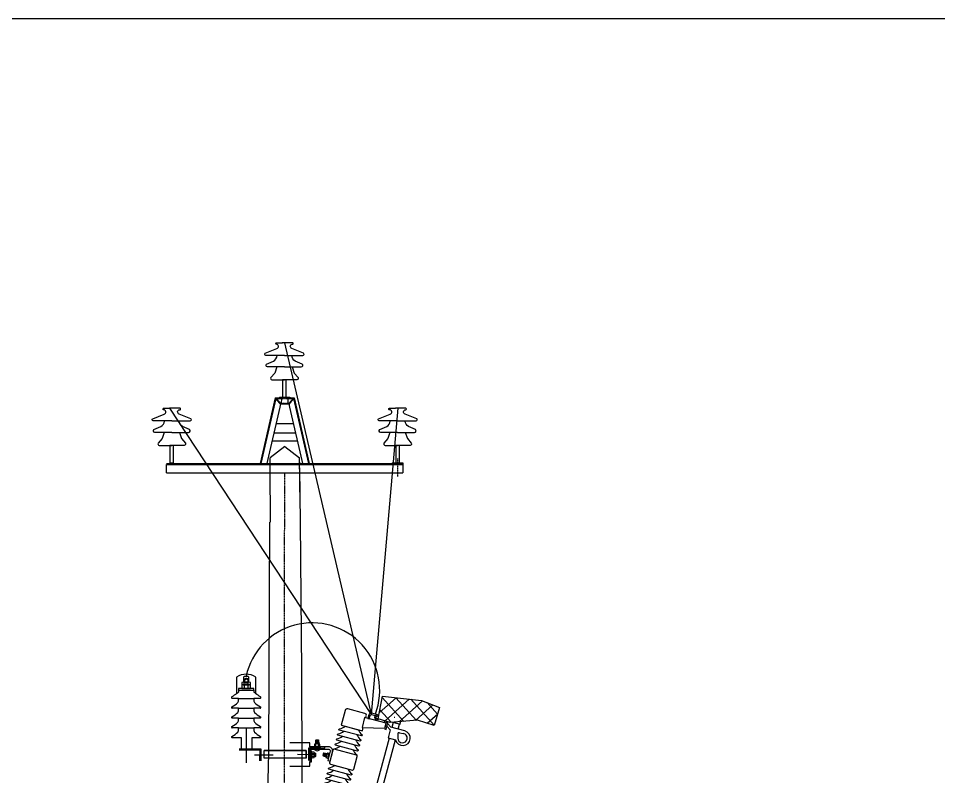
# Model space of a CAD drawing. Header units: inches. Extents: x -246336 to 136055, y -106871 to 69513.
# Drawn here: x -200306 to -195735, y -12820 to -9053 of the extents above; entities that cross this region are included whole.
import ezdxf

# ---------------------------------------------------------------- set-up
doc = ezdxf.new("R2010")
doc.units = ezdxf.units.IN
doc.header["$MEASUREMENT"] = 0
for name, pattern in [('ACAD_ISO10W100', [18.5, 12, -3, 0.5, -3]), ('CENTER', [2, 1.25, -0.25, 0.25, -0.25]), ('DASHDOT', [25.4, 12.7, -6.35, 0, -6.35]), ('DASHDOTX2', [2, 1, -0.5, 0, -0.5]), ('DASHED2', [0.375, 0.25, -0.125])]:
    doc.linetypes.add(name, pattern=pattern)
doc.layers.add('XA-TT1', color=7, linetype='Continuous')
doc.layers.add('XA-TT2', color=7, linetype='Continuous')

# ---------------------------------------------------------------- blocks, each defined once
blk = doc.blocks.new('FCOB')
at = {"layer": 'XA-TT2', "linetype": 'DASHDOTX2', "ltscale": 3}
h = blk.add_hatch(dxfattribs=at)
h.set_pattern_fill('ANSI37', color=4, scale=33, angle=-3.0447, style=0)
h.set_pattern_definition([(41.95532, (9215.2557, -978.9582), (-2.7577723, 3.067624), []), (131.95532, (9215.2557, -978.9582), (-3.067624, -2.7577723), [])])
h.paths.add_polyline_path([(13972.73, 1673.2), (13970.84, 1663.84), (13975.86, 1662.37), (13987.14, 1663.23), (13994.07, 1661.1), (13996.32, 1668.55), (13988.86, 1671.41)])
for p, q in [((13971.04, 1664.86), (13969.79, 1665.19)), ((13970.04, 1665), (13969.86, 1664.3)), ((13970.73, 1663.64), (13969.79, 1663.89)), ((13970.77, 1663.8), (13969.83, 1664.05)), ((13973.8, 1662.1), (13973.54, 1663.05)), ((13974.74, 1662.24), (13974.6, 1662.74)), ((13957.23, 1660.83), (13962.64, 1659.38)), ((13978.96, 1657.57), (13978.94, 1655.89)), ((13979.63, 1658.11), (13981.27, 1657.8)), ((13945.07, 1652.52), (13945.07, 1653.46)), ((13945.11, 1655.14), (13946.08, 1655.14)), ((13945.11, 1654.98), (13946.08, 1654.98)), ((13945.11, 1654.82), (13946.08, 1654.82)), ((13945.11, 1654.67), (13946.08, 1654.67)), ((13945.11, 1654.51), (13946.08, 1654.51)), ((13945.11, 1654.35), (13946.08, 1654.35)), ((13945.11, 1654.19), (13946.08, 1654.19)), ((13945.11, 1654.03), (13946.08, 1654.03)), ((13945.11, 1653.87), (13946.08, 1653.87)), ((13945.11, 1653.71), (13946.08, 1653.71)), ((13946.12, 1652.52), (13946.12, 1653.46)), ((13944.77, 1652.4), (13946.42, 1652.4)), ((13948.75, 1652.36), (13945.74, 1652.36)), ((13948.47, 1649.62), (13948.22, 1648.69)), ((13948.62, 1649.58), (13948.37, 1648.65)), ((13948.77, 1649.54), (13948.52, 1648.6)), ((13948.93, 1649.5), (13948.68, 1648.56)), ((13949.08, 1649.45), (13948.83, 1648.52)), ((13949.24, 1649.41), (13948.99, 1648.48)), ((13949.39, 1649.37), (13949.14, 1648.44)), ((13950.19, 1648.11), (13949.49, 1648.3)), ((13950.47, 1649.13), (13949.77, 1649.32)), ((13950.66, 1649.38), (13950.23, 1647.79)), ((13952.89, 1644.66), (13958.3, 1643.21)), ((13963.04, 1629.83), (13962.18, 1630.69)), ((13964.15, 1630.85), (13962.78, 1631.53)), ((13968.29, 1630.65), (13964.39, 1627.44)), ((13950.64, 1625.9), (13950.83, 1626.6)), ((13950.94, 1626.83), (13951.87, 1626.58)), ((13950.98, 1626.98), (13951.91, 1626.73)), ((13957.54, 1629.26), (13957.12, 1627.67)), ((13957.31, 1627.92), (13958.16, 1627.69)), ((13957.58, 1628.94), (13958.43, 1628.71)), ((13958.66, 1628.6), (13958.41, 1627.67)), ((13958.81, 1628.56), (13958.56, 1627.63)), ((13962.86, 1629.12), (13965.85, 1625.83)), ((13945.96, 1622.57), (13946.3, 1623.16)), ((13946.06, 1622.51), (13946.39, 1623.1)), ((13946.16, 1622.46), (13946.49, 1623.05)), ((13946.26, 1622.4), (13946.59, 1622.99)), ((13946.35, 1622.35), (13946.69, 1622.94)), ((13946.45, 1622.29), (13946.78, 1622.88)), ((13946.55, 1622.24), (13946.88, 1622.83)), ((13946.64, 1622.18), (13946.98, 1622.77)), ((13948.36, 1622.88), (13947.24, 1620.95)), ((13949.3, 1622.62), (13948.36, 1622.88)), ((13950.33, 1625.86), (13951.92, 1625.43)), ((13951.66, 1625.63), (13951.85, 1626.32)), ((13962.73, 1625.32), (13961.49, 1624.24)), ((13946.74, 1622.13), (13947.07, 1622.72)), ((13946.84, 1622.07), (13947.17, 1622.66)), ((13947.54, 1621.64), (13946.97, 1621.96)), ((13947.24, 1620.95), (13950.34, 1618.45)), ((13947.91, 1622.28), (13947.34, 1622.6)), ((13947.52, 1621.41), (13948.08, 1622.42)), ((13950.95, 1619.15), (13949.52, 1620.42)), ((13950.34, 1618.45), (13950.95, 1619.15))]:
    blk.add_line(p, q)
at = {"linetype": 'DASHDOT'}
for p, q in [((13942.53, 1653.98), (13934.23, 1653.98)), ((13942.53, 1652.36), (13942.53, 1653.98)), ((13942.53, 1644.39), (13942.53, 1646.14)), ((13934.23, 1644.39), (13942.53, 1644.39))]:
    blk.add_line(p, q, dxfattribs=at)
at = {"linetype": 'Continuous', "lineweight": 5}
for p, q in [((13943.33, 1650.29), (13944.2, 1650.29)), ((13943.42, 1649.66), (13944.2, 1649.66)), ((13944.91, 1649.73), (13945.05, 1649.59)), ((13945.05, 1649.59), (13945.05, 1649.01)), ((13943.33, 1647.74), (13944.2, 1647.74)), ((13943.42, 1648.37), (13944.2, 1648.37)), ((13944.91, 1648.3), (13945.05, 1648.44)), ((13945.05, 1648.44), (13945.05, 1649.01))]:
    blk.add_line(p, q, dxfattribs=at)
at = {"linetype": 'Continuous'}
for p, q in [((13944.3, 1649.97), (13944.3, 1649.01)), ((13944.3, 1649.73), (13944.91, 1649.73)), ((13944.3, 1648.06), (13944.3, 1649.01)), ((13944.3, 1648.3), (13944.91, 1648.3))]:
    blk.add_line(p, q, dxfattribs=at)
at = {"linetype": 'CENTER', "ltscale": 0.05}
for p, q in [((13944.3, 1649.59), (13945.05, 1649.59)), ((13944.91, 1648.3), (13944.91, 1649.73)), ((13944.3, 1648.44), (13945.05, 1648.44))]:
    blk.add_line(p, q, dxfattribs=at)
for points in [[(13972.73, 1673.2), (13988.86, 1671.41), (13996.32, 1668.55), (13994.07, 1661.1), (13987.14, 1663.23), (13975.86, 1662.37), (13970.84, 1663.84), (13972.73, 1673.2)], [(13969.47, 1665.15), (13969.29, 1664.45)], [(13971.04, 1664.86), (13969.79, 1665.19)], [(13955.56, 1661.28), (13964.31, 1658.93), (13964.69, 1660.34)], [(13969.54, 1664.26), (13970.85, 1663.91)], [(13970.91, 1663.81), (13970.83, 1663.53), (13970.67, 1663.44), (13969.74, 1663.69), (13969.64, 1663.85), (13969.74, 1664.2), (13970.85, 1663.91)], [(13976.14, 1660.36), (13974.83, 1661.83)], [(13979.15, 1659.55), (13979.72, 1661.69), (13977.11, 1662.39), (13976.54, 1660.25)], [(13976.92, 1662.45), (13976.92, 1662.44), (13979.91, 1661.64), (13980.24, 1662.87)], [(13977.71, 1664.37), (13977.46, 1664.44)], [(13974.54, 1660.74), (13975.87, 1659.24)], [(13975.86, 1659.24), (13974.98, 1655.96), (13978.05, 1655.14)], [(13981.85, 1658.82), (13976.14, 1660.36)], [(13944.48, 1653.46), (13944.48, 1652.52)], [(13946.42, 1653.58), (13944.77, 1653.58)], [(13946.71, 1652.52), (13946.71, 1653.46)], [(13975.36, 1655.86), (13968.35, 1629.77), (13970.96, 1629.06), (13977.97, 1655.16)], [(13944.77, 1652.4), (13946.42, 1652.4)], [(13949.3, 1648.04), (13949.73, 1649.63)], [(13949.92, 1649.89), (13950.62, 1649.7)], [(13950.04, 1647.54), (13949.34, 1647.73)], [(13950.66, 1649.38), (13950.23, 1647.79)], [(13956.45, 1629.65), (13957.17, 1632.36), (13948.43, 1634.71), (13947.7, 1632)], [(13950.26, 1626.75), (13950.07, 1626.05)], [(13952.17, 1626.37), (13950.58, 1626.79)], [(13957.54, 1629.26), (13957.12, 1627.67)], [(13957.16, 1627.35), (13958, 1627.12)], [(13958.58, 1629.28), (13957.74, 1629.51)], [(13958.2, 1627.38), (13958.63, 1628.96)], [(13968.84, 1625.1), (13967.66, 1625.42), (13966.09, 1626.54), (13965.87, 1628.65), (13966.7, 1629.34), (13967.85, 1629.2), (13968.35, 1629.77)], [(13947.37, 1622.82), (13946.8, 1621.82)], [(13948.11, 1622.64), (13947.54, 1622.96)], [(13948.78, 1622.76), (13948.82, 1623.67), (13949.21, 1624.42), (13949.52, 1624.64), (13949.62, 1624.73)], [(13950.33, 1625.86), (13951.92, 1625.43)], [(13952.56, 1624.65), (13951.41, 1623.01), (13952.57, 1621.89), (13951.56, 1620.76), (13950.56, 1621.65)], [(13952.23, 1625.47), (13952.42, 1626.17)], [(13946.77, 1621.6), (13947.34, 1621.28)], [(13947.52, 1621.41), (13948.08, 1622.42)]]:
    blk.add_lwpolyline(points)
for points in [[(13965.74, 1664.26), (13965.96, 1665.08, 0.414214), (13965.33, 1666.16), (13958.3, 1668.05, 0.414214), (13957.21, 1667.43), (13955.57, 1661.33)], [(13971.22, 1665.42), (13968.28, 1666.21, 0.414214), (13967.01, 1665.48), (13966.62, 1664.03), (13967.19, 1663.88), (13967.58, 1665.32, -0.414214), (13968.12, 1665.64), (13971.04, 1664.86)], [(13962.08, 1657.3, 0.125293), (13963.65, 1655.2, -0.748668), (13963.41, 1654.71), (13963.41, 1654.71), (13954.22, 1657.18, -0.748668), (13954.27, 1657.72, 0.125293), (13956.67, 1658.75)], [(13962.64, 1659.38, 0.125293), (13964.21, 1657.28, -0.748668), (13963.97, 1656.79), (13963.97, 1656.79), (13954.78, 1659.26, -0.748668), (13954.83, 1659.8, 0.125293), (13957.23, 1660.83)], [(13960.97, 1653.14, 0.125293), (13962.53, 1651.05, -0.748668), (13962.3, 1650.56), (13962.3, 1650.56), (13953.11, 1653.02, -0.748668), (13953.15, 1653.56, 0.125293), (13955.56, 1654.6)], [(13961.52, 1655.22, 0.125293), (13963.09, 1653.12, -0.748668), (13962.86, 1652.64), (13962.86, 1652.64), (13953.67, 1655.1, -0.748668), (13953.71, 1655.64, 0.125293), (13956.11, 1656.68)], [(13952.43, 1651.38, -0.177277), (13952.59, 1651.49, 0.125293), (13955, 1652.52)], [(13960.41, 1651.06, 0.125293), (13961.97, 1648.97, -0.177277), (13962.06, 1648.79, -0.177277)], [(13957.74, 1641.13, 0.125293), (13959.3, 1639.03, -0.748668), (13959.07, 1638.54), (13959.07, 1638.54), (13949.88, 1641.01, -0.748668), (13949.92, 1641.55, 0.125293), (13952.33, 1642.58)], [(13958.3, 1643.21, 0.125293), (13959.86, 1641.11, -0.748668), (13959.63, 1640.62), (13959.63, 1640.62), (13950.44, 1643.09, -0.748668), (13950.48, 1643.63, 0.125293), (13952.89, 1644.66)], [(13956.62, 1636.97, 0.125293), (13958.19, 1634.87, -0.748668), (13957.95, 1634.38), (13957.95, 1634.38), (13948.76, 1636.85, -0.748668), (13948.81, 1637.39, 0.125293), (13951.21, 1638.42)], [(13957.18, 1639.05, 0.125293), (13958.75, 1636.95, -0.748668), (13958.51, 1636.46), (13958.51, 1636.46), (13949.32, 1638.93, -0.748668), (13949.36, 1639.47, 0.125293), (13951.77, 1640.5)], [(13956.06, 1634.89, 0.125293), (13957.63, 1632.79, -0.748668), (13957.39, 1632.3), (13957.39, 1632.3), (13948.21, 1634.77, -0.748668), (13948.25, 1635.31, 0.125293), (13950.65, 1636.34)], [(13947.22, 1630.22), (13947.17, 1630.05, 0.414214), (13947.8, 1628.96), (13954.83, 1627.07, 0.414214), (13955.92, 1627.7), (13955.97, 1627.87)], [(13955.22, 1624.6, -0.121046), (13955.01, 1624.6), (13949.24, 1626.15), (13949.09, 1625.58), (13954.85, 1624.03, 0.069485), (13955.14, 1624, 0.069485)], [(13949.54, 1625.46), (13949.4, 1624.96), (13950.22, 1623.76, -0.551716), (13949.3, 1622.62)]]:
    blk.add_lwpolyline(points, format="xyb")
for points in [[(13965.26, 1664.39), (13964.18, 1660.36), (13973.59, 1659.99), (13974.14, 1662.01), (13965.26, 1664.39)], [(13970.93, 1663.88), (13970.93, 1663.88)], [(13973.51, 1659.69), (13974.2, 1659.5), (13974.93, 1662.19), (13974.24, 1662.38)], [(13945.11, 1655.3), (13946.08, 1655.3), (13946.21, 1655.17), (13946.21, 1653.58), (13944.98, 1653.58), (13944.98, 1655.17)], [(13948.22, 1649.69), (13947.97, 1648.75), (13948.07, 1648.59), (13949.35, 1648.24), (13949.67, 1649.43), (13948.39, 1649.78)], [(13946.9, 1630.31), (13956.27, 1627.79), (13956.75, 1629.57), (13947.38, 1632.09)], [(13956.75, 1630.76), (13962.86, 1629.12), (13963.04, 1629.83), (13956.93, 1631.47)], [(13951.04, 1627.19), (13951.97, 1626.94), (13952.06, 1626.77), (13951.97, 1626.42), (13950.78, 1626.74), (13950.87, 1627.09)], [(13956.35, 1628.09), (13957.17, 1627.87), (13957.49, 1629.06), (13956.67, 1629.28)], [(13959.02, 1628.51), (13958.77, 1627.57), (13958.6, 1627.48), (13958.25, 1627.58), (13958.57, 1628.77), (13958.92, 1628.67)], [(13945.87, 1622.62), (13946.2, 1623.21), (13946.33, 1623.25), (13947.3, 1622.7), (13946.87, 1621.95), (13945.9, 1622.5)]]:
    blk.add_lwpolyline(points, close=True)
at = {"flags": 128}
for points in [[(13948.75, 1651.74), (13948.75, 1652.36), (13942.53, 1652.36), (13942.53, 1646.14), (13943.16, 1646.14)], [(13943.16, 1646.14), (13943.16, 1651.74), (13948.75, 1651.74)]]:
    blk.add_lwpolyline(points, dxfattribs=at)
for points in [[(13942.85, 1651.4), (13950.43, 1651.4, -0.414214), (13950.96, 1650.49), (13949.94, 1646.69), (13950.9, 1646.43), (13951.92, 1650.23, 0.414214), (13950.69, 1652.36), (13942.85, 1652.36)], [(13951.02, 1645.16), (13960.17, 1642.7, 0.414214), (13960.71, 1643.02), (13962.14, 1648.31, 0.414214), (13961.82, 1648.86), (13952.67, 1651.32, 0.414214), (13952.12, 1651), (13950.7, 1645.71, 0.414214)]]:
    blk.add_lwpolyline(points, format="xyb", close=True)
at = {"linetype": 'Continuous', "lineweight": 5}
for points in [[(13943.16, 1649.01), (13943.16, 1650.45), (13943.33, 1650.45), (13943.33, 1649.01)], [(13943.16, 1649.01), (13943.16, 1647.58), (13943.33, 1647.58), (13943.33, 1649.01)]]:
    blk.add_lwpolyline(points, dxfattribs=at)
blk.add_circle((13962.55, 1631.06), 0.524)
for centre, radius, start, end in [((13969.68, 1664.79), 0.419, 30.1585, 119.7747), ((13970.27, 1663.81), 1.21, 51.507, 100.9131), ((13969.65, 1664.66), 0.419, 210.1585, 299.7747), ((13970.65, 1665.21), 1.21, 229.02, 280.9131), ((13981.05, 1655.84), 3.09, 193.1904, 74.9666), ((13980.9, 1655.86), 1.97, 179.1621, 79.1833), ((13979.52, 1657.56), 0.56, 79.1833, 179.1621), ((13944.77, 1653.16), 0.419, 45.1919, 134.8081), ((13945.59, 1652.37), 1.21, 64.0535, 115.9465), ((13946.42, 1653.16), 0.419, 45.1919, 134.8081), ((13945.58, 1652.13), 1.38, 211.8924, 328.1076), ((13944.77, 1652.82), 0.419, 225.1919, 314.8081), ((13945.59, 1653.61), 1.21, 244.0535, 295.9465), ((13946.42, 1652.82), 0.419, 225.1919, 314.8081), ((13950.13, 1649.52), 0.419, 120.1585, 209.7747), ((13950.25, 1649.49), 0.419, 300.1585, 29.7747), ((13949.7, 1647.94), 0.419, 120.1585, 209.7747), ((13950.68, 1648.53), 1.21, 139.02, 190.9131), ((13949.83, 1647.9), 0.419, 300.1585, 29.7747), ((13949.28, 1648.9), 1.21, 319.02, 10.9131), ((13950.47, 1626.39), 0.419, 30.1585, 119.7747), ((13951.06, 1625.41), 1.21, 49.02, 100.9131), ((13957.52, 1627.56), 0.419, 120.1585, 209.7747), ((13958.49, 1628.15), 1.21, 139.02, 190.9131), ((13957.95, 1629.15), 0.419, 120.1585, 209.7747), ((13957.79, 1627.48), 0.419, 300.1585, 29.7747), ((13957.25, 1628.48), 1.21, 319.02, 10.9131), ((13958.22, 1629.07), 0.419, 300.1585, 29.7747), ((13947.62, 1622.68), 0.293, 105.5953, 195.2115), ((13950.44, 1626.26), 0.419, 210.1585, 299.7747), ((13951.44, 1626.81), 1.21, 229.02, 280.9131), ((13952.03, 1625.84), 0.419, 210.1585, 299.7747), ((13952.06, 1625.96), 0.419, 30.1585, 119.7747), ((13947.05, 1621.68), 0.293, 105.5953, 195.2115), ((13947.82, 1621.91), 0.844, 124.4568, 176.3499), ((13947.26, 1621.56), 0.293, 285.5953, 15.2115), ((13947.07, 1622.33), 0.844, 304.4568, 356.3499), ((13947.83, 1622.56), 0.293, 285.5953, 15.2115), ((13950.58, 1620.58), 1.07, 90.9615, 188.3469), ((13950.04, 1620.93), 0.895, 263.8968, 39.5625), ((13950.07, 1620.92), 1.15, 278.2552, 8.0031)]:
    blk.add_arc(centre, radius, start, end)
at = {"linetype": 'Continuous'}
for centre, radius, start, end in [((13943.88, 1649.97), 0.55, 145.463, 214.537), ((13945.53, 1649.01), 2.2, 162.9251, 180), ((13943.75, 1649.97), 0.55, 325.463, 34.537), ((13942.1, 1649.01), 2.2, 0, 17.0749), ((13945.53, 1649.01), 2.2, 180, 197.0749), ((13943.88, 1648.06), 0.55, 145.463, 214.537), ((13942.1, 1649.01), 2.2, 342.9251, 0), ((13943.75, 1648.06), 0.55, 325.463, 34.537)]:
    blk.add_arc(centre, radius, start, end, dxfattribs=at)
for points, knots in [([(13962.86, 1629.12), (13963.08, 1629.35), (13963.49, 1629.77), (13964.49, 1630.08), (13964.24, 1630.57), (13964.07, 1631.08), (13964.09, 1631.84), (13964.35, 1632.73), (13964.97, 1633.44), (13965.95, 1633.6), (13966.92, 1633.23), (13967.16, 1632.47), (13967.2, 1631.91), (13967.62, 1631.46), (13968.02, 1630.94), (13968.38, 1630.54), (13968.52, 1630.39)], [0, 0, 0, 0, 11.648206, 21.188614, 24.738093, 28.023008, 39.729704, 49.408854, 59.154896, 69.610391, 81.147608, 90.62568, 94.86376, 99.343388, 110.687596, 117.504633, 117.504633, 117.504633, 117.504633]), ([(13955.92, 1627.7), (13955.7, 1626.81), (13955.35, 1625.38), (13954.99, 1623.38), (13955.78, 1621.55), (13957.16, 1620.05), (13959.38, 1619.53), (13961.4, 1619.64), (13962.31, 1621.09), (13962.46, 1622.15), (13962.3, 1623.24), (13961.76, 1624.25), (13960.55, 1624.58), (13959.63, 1623.65), (13960.23, 1622.78), (13959.62, 1621.85), (13958.13, 1622.35), (13958.56, 1623.83), (13958.82, 1624.97), (13959.46, 1625.89), (13960.66, 1625.98), (13961.87, 1625.53), (13963.37, 1625.18), (13965.13, 1624.49), (13965.67, 1625.81), (13966.22, 1626.1), (13966.5, 1626.24)], [0, 0, 0, 0, 31.37349, 50.085658, 66.392, 96.969182, 114.039982, 143.723316, 155.709296, 168.6155, 179.441942, 192.628368, 204.862725, 216.161245, 226.453738, 234.507867, 247.026113, 264.016888, 276.042912, 289.42527, 296.90151, 315.071833, 331.699605, 352.905334, 363.111394, 373.554324, 373.554324, 373.554324, 373.554324]), ([(13970.96, 1629.06), (13970.88, 1628.75), (13970.71, 1628.14), (13971.3, 1627.34), (13971.16, 1626.4), (13970.76, 1625.55), (13969.91, 1624.83), (13969.19, 1625.01), (13968.84, 1625.1)], [0, 0, 0, 0, 10.423414, 20.393982, 30.690631, 40.353473, 52.491673, 64.028898, 64.028898, 64.028898, 64.028898])]:
    blk.add_open_spline(points, degree=3, knots=knots)
blk = doc.blocks.new('FGFDGF§')
at = {"color": 9}
for p, q in [((-26703.6, 39636), (-26672.5, 39636)), ((-26698, 39638.3), (-26698, 39648)), ((-26678.1, 39638.3), (-26678.1, 39648)), ((-26735.3, 39593.4), (-26726.4, 39599.6)), ((-26726.4, 39609.8), (-26726.4, 39599.6)), ((-26649.8, 39609.8), (-26649.8, 39599.6)), ((-26726.4, 39569), (-26758.1, 39569)), ((-26726.4, 39555.7), (-26726.4, 39569)), ((-26726.4, 39569), (-26649.8, 39569)), ((-26618.1, 39569), (-26649.8, 39569)), ((-26649.8, 39569), (-26649.8, 39555.7)), ((-26726.4, 39520), (-26758.1, 39520)), ((-26726.4, 39506.7), (-26726.4, 39520)), ((-26726.4, 39520), (-26649.8, 39520)), ((-26618.1, 39520), (-26649.8, 39520)), ((-26649.8, 39520), (-26649.8, 39506.7)), ((-26726.4, 39471.1), (-26758.1, 39471.1)), ((-26726.4, 39457.8), (-26726.4, 39471.1)), ((-26726.4, 39471.1), (-26649.8, 39471.1)), ((-26618.1, 39471.1), (-26649.8, 39471.1)), ((-26649.8, 39471.1), (-26649.8, 39457.8)), ((-26726.4, 39422.1), (-26758.1, 39422.1)), ((-26726.4, 39408.9), (-26726.4, 39422.1)), ((-26726.4, 39422.1), (-26649.8, 39422.1)), ((-26618.1, 39422.1), (-26649.8, 39422.1)), ((-26649.8, 39422.1), (-26649.8, 39408.9)), ((-26710.5, 39373.2), (-26758.1, 39373.2)), ((-26710.5, 39318.9), (-26710.5, 39373.2)), ((-26618.1, 39373.2), (-26659.2, 39373.2)), ((-26659.2, 39373.2), (-26659.2, 39318.9)), ((-26618.1, 39373.2), (-26618.1, 39373.2)), ((-26710.5, 39318.9), (-26659.2, 39318.9))]:
    blk.add_line(p, q, dxfattribs=at)
at = {"color": 9, "flags": 128}
blk.add_lwpolyline([(-26640.8, 39593.4), (-26640.8, 39675.2, 0.287065), (-26735.3, 39675.2), (-26735.3, 39593.4)], format="xyb", dxfattribs=at)
at = {"color": 9}
for points in [[(-26697.2, 39679.2), (-26678.9, 39679.2), (-26676.4, 39676.7), (-26676.4, 39650.3), (-26699.7, 39650.3), (-26699.7, 39676.7)], [(-26710, 39618.6), (-26666.1, 39618.6), (-26666.1, 39636), (-26710, 39636)], [(-26697.3, 39618.6), (-26678.8, 39618.6), (-26678.8, 39636), (-26697.3, 39636)], [(-26726.4, 39609.8), (-26649.8, 39609.8), (-26649.8, 39618.6), (-26726.4, 39618.6)]]:
    blk.add_lwpolyline(points, close=True, dxfattribs=at)
for points in [[(-26709.2, 39648), (-26709.2, 39638.3)], [(-26672.5, 39650.3), (-26703.6, 39650.3)], [(-26703.6, 39636), (-26672.5, 39636)], [(-26666.9, 39638.3), (-26666.9, 39648)], [(-26726.4, 39617.9), (-26726.4, 39604.6)]]:
    blk.add_lwpolyline(points, dxfattribs=at)
for centre, radius, start, end in [((-26703.6, 39642.4), 7.91, 45.1919, 134.8081), ((-26703.6, 39643.9), 7.91, 225.1919, 314.8081), ((-26688.1, 39627.5), 22.8, 64.0535, 115.9465), ((-26688.1, 39658.8), 22.8, 244.0535, 295.9465), ((-26672.5, 39642.4), 7.91, 45.1919, 134.8081), ((-26672.5, 39643.9), 7.91, 225.1919, 314.8081), ((-26201.4, 38835.9), 926.7, 125.1808, 127.0073), ((-27174.8, 38835.9), 926.7, 52.9927, 54.8192), ((-26757, 39572.7), 3.89, 123.4232, 254.7536), ((-26813.4, 39633.5), 119.5, 296.9829, 314.7504), ((-26736.4, 39555.7), 10, 315.2487, 0), ((-26639.8, 39555.7), 10, 180, 224.7513), ((-26562.8, 39633.5), 119.5, 225.2496, 243.0171), ((-26619.1, 39572.7), 3.89, 285.2464, 56.5768), ((-26757, 39523.8), 3.89, 123.4232, 254.7536), ((-26813.4, 39584.5), 119.5, 296.9829, 314.7504), ((-26736.4, 39506.7), 10, 315.2487, 0), ((-26639.8, 39506.7), 10, 180, 224.7513), ((-26562.8, 39584.5), 119.5, 225.2496, 243.0171), ((-26619.1, 39523.8), 3.89, 285.2464, 56.5768), ((-26757, 39474.8), 3.89, 123.4232, 254.7536), ((-26813.4, 39535.6), 119.5, 296.9829, 314.7504), ((-26736.4, 39457.8), 10, 315.2487, 0), ((-26639.8, 39457.8), 10, 180, 224.7513), ((-26562.8, 39535.6), 119.5, 225.2496, 243.0171), ((-26619.1, 39474.8), 3.89, 285.2464, 56.5768), ((-26757, 39425.9), 3.89, 123.4232, 254.7536), ((-26736.4, 39408.9), 10, 315.2487, 0), ((-26639.8, 39408.9), 10, 180, 224.7513), ((-26619.1, 39425.9), 3.89, 285.2464, 56.5768), ((-26757, 39377), 3.89, 123.4232, 254.7536), ((-26813.4, 39486.6), 119.5, 296.9829, 314.7504), ((-26562.8, 39486.6), 119.5, 225.2496, 243.0171), ((-26619.1, 39377), 3.89, 285.2464, 56.5768)]:
    blk.add_arc(centre, radius, start, end, dxfattribs=at)
at = {"layer": 'XA-TT1', "color": 9}
blk.add_line((-26640.8, 39593.4), (-26649.8, 39599.6), dxfattribs=at)
at = {"layer": 'XA-TT1'}
blk.add_line((-26688.1, 39422.1), (-26688.1, 39248.9), dxfattribs=at)
at = {"layer": 'XA-TT1', "color": 7, "const_width": 10, "flags": 128}
blk.add_lwpolyline([(-26696.8, 39656.5, 1), (-26676.8, 39656.5, 1)], format="xyb", close=True, dxfattribs=at)
blk = doc.blocks.new('SUDUNG')
at = {"layer": 'XA-TT1', "linetype": 'Continuous'}
for points in [[(0, 1.167), (-0.515, 1.167, -0.756652), (-0.532, 1.227), (-0.207, 1.356, 0.805003), (-0.219, 1.476, -1.319257), (-0.218, 1.516), (-0.057, 1.516)], [(0, 1.167), (0.515, 1.167, 0.756652), (0.532, 1.227), (0.207, 1.356, -0.805003), (0.219, 1.476, 1.319257), (0.218, 1.516), (-0.059, 1.516)], [(0, 0.843), (-0.471, 0.843, -0.745259), (-0.495, 0.923), (-0.303, 1.007, 0.255502), (-0.206, 1.162)], [(0, 0.843), (0.471, 0.843, 0.745259), (0.495, 0.923), (0.303, 1.007, -0.255502), (0.206, 1.162)], [(-0.213, 0.843), (-0.271, 0.67), (-0.38, 0.548, 0.566381), (-0.348, 0.483), (0, 0.483)], [(0.213, 0.843), (0.271, 0.67), (0.38, 0.548, -0.566381), (0.348, 0.483), (0, 0.483)]]:
    blk.add_lwpolyline(points, format="xyb", dxfattribs=at)
blk.add_lwpolyline([(-0.052, 0.483), (-0.052, 0), (0.052, 0), (0.052, 0.483)], close=True, dxfattribs=at)
blk = doc.blocks.new('A$C12321B95')
at = {"layer": 'XA-TT1', "linetype": 'Continuous', "xscale": -2.7, "yscale": 2.7, "zscale": 2.7, "rotation": 90}
blk.add_blockref('SUDUNG', (4.095, 1.478), dxfattribs=at)

msp = doc.modelspace()

# ---------------------------------------------------------------- linework, layer by layer
at = {"color": 1}
msp.add_line((-216812.302, -9052.59), (-191394.958, -9052.59), dxfattribs=at)
for p, q in [((-199026.02, -11065.882), (-198940.623, -11065.882)), ((-199045.567, -11151.682), (-198920.889, -11151.682)), ((-199036.646, -11112.082), (-198929.997, -11112.082)), ((-199133.807, -12711.283), (-199040.77, -12711.283))]:
    msp.add_line(p, q)
for points in [[(-199030.584, -10938.502), (-199105.421, -11263.882)], [(-199027.957, -10941.802), (-199102.205, -11264.621)], [(-199030.584, -10938.502), (-199003.553, -10968.202)], [(-199030.584, -10938.502), (-198936.059, -10938.502)], [(-199027.957, -10941.802), (-198999.834, -10941.802)], [(-199009.721, -10934.549), (-199009.721, -10938.509)], [(-199009.721, -10934.549), (-198956.921, -10934.549)], [(-199009.721, -10938.509), (-198956.921, -10938.509)], [(-199003.553, -10968.202), (-199007.348, -10984.702)], [(-199003.553, -10968.202), (-198963.089, -10968.202)], [(-198999.832, -10938.509), (-198999.849, -10968.202)], [(-198966.832, -10938.509), (-198966.849, -10968.202)], [(-198966.834, -10941.802), (-198938.686, -10941.802)], [(-198963.089, -10968.202), (-198936.059, -10938.502)], [(-198963.089, -10968.202), (-198959.294, -10984.702)], [(-198956.921, -10934.549), (-198956.921, -10938.509)], [(-198938.686, -10941.802), (-198864.437, -11264.621)], [(-198936.059, -10938.502), (-198861.221, -11263.882)], [(-199007.348, -10984.702), (-199073.261, -11271.279)], [(-198959.294, -10984.702), (-198893.382, -11271.279)], [(-199570.721, -11263.882), (-198395.921, -11263.882)], [(-199570.721, -11268.502), (-198395.921, -11268.502)], [(-198448.721, -11259.922), (-198448.721, -11263.882)], [(-198448.721, -11259.922), (-198395.921, -11259.922)], [(-198448.721, -11263.882), (-198395.921, -11263.882)], [(-198395.921, -11259.922), (-198395.921, -11263.882)], [(-198395.921, -11263.882), (-198395.921, -11310.082)], [(-199570.721, -11310.082), (-198395.921, -11310.082)]]:
    msp.add_lwpolyline(points)
at = {"color": 9}
for points in [[(-199020.134, -10944.086), (-199025.355, -10948.652)], [(-199018.831, -10945.576), (-199024.051, -10950.142)], [(-199017.527, -10947.067), (-199022.748, -10951.632)], [(-199017.527, -10947.067), (-199022.748, -10951.632)], [(-199016.224, -10948.557), (-199021.444, -10953.123)], [(-199014.92, -10950.047), (-199020.14, -10954.613)], [(-199013.617, -10951.538), (-199018.837, -10956.104)], [(-199012.313, -10953.028), (-199017.533, -10957.594)], [(-199011.01, -10954.518), (-199016.23, -10959.084)], [(-199009.706, -10956.009), (-199014.926, -10960.575)], [(-199009.706, -10956.009), (-199014.926, -10960.575)], [(-199008.402, -10957.499), (-199013.623, -10962.065)], [(-199007.099, -10958.989), (-199012.319, -10963.555)], [(-199005.795, -10960.48), (-199011.016, -10965.046)], [(-199004.492, -10961.97), (-199009.712, -10966.536)], [(-199003.188, -10963.461), (-199008.409, -10968.026)], [(-198963.454, -10963.461), (-198958.234, -10968.026)], [(-198962.151, -10961.97), (-198956.93, -10966.536)], [(-198960.847, -10960.48), (-198955.627, -10965.046)], [(-198959.544, -10958.989), (-198954.323, -10963.555)], [(-198958.24, -10957.499), (-198953.02, -10962.065)], [(-198956.936, -10956.009), (-198951.716, -10960.575)], [(-198956.936, -10956.009), (-198951.716, -10960.575)], [(-198955.633, -10954.518), (-198950.413, -10959.084)], [(-198954.329, -10953.028), (-198949.109, -10957.594)], [(-198953.026, -10951.538), (-198947.806, -10956.104)], [(-198951.722, -10950.047), (-198946.502, -10954.613)], [(-198950.419, -10948.557), (-198945.198, -10953.123)], [(-198949.115, -10947.067), (-198943.895, -10951.632)], [(-198949.115, -10947.067), (-198943.895, -10951.632)], [(-198947.812, -10945.576), (-198942.591, -10950.142)], [(-198946.508, -10944.086), (-198941.288, -10948.652)]]:
    msp.add_lwpolyline(points, dxfattribs=at)
at = {"color": 8, "linetype": 'DASHED2', "ltscale": 0.2}
for points in [[(-198999.847, -10964.902), (-198966.847, -10964.902)], [(-198999.834, -10941.809), (-198966.834, -10941.809)]]:
    msp.add_lwpolyline(points, dxfattribs=at)
at = {"color": 9, "linetype": 'ACAD_ISO10W100', "ltscale": 0.5}
msp.add_lwpolyline([(-198422.321, -11238.571), (-198422.321, -11328.782)], dxfattribs=at)
at = {"layer": 'XA-TT1', "color": 6}
for q in [(-198981.983, -10664.31), (-199554.364, -10989.682), (-198419.333, -10989.682)]:
    msp.add_line((-198551.826, -12511.487), q, dxfattribs=at)
at = {"layer": 'XA-TT1'}
for p, q in [((-198983.126, -11178.899), (-199055.573, -11236.498)), ((-198983.126, -11178.899), (-198909.068, -11236.498)), ((-199055.719, -11285.599), (-199055.573, -11236.498)), ((-198906.845, -11464.122), (-198909.068, -11236.498)), ((-199570.721, -11310.082), (-199570.721, -11268.502)), ((-198876.954, -12689.967), (-199084.47, -12689.967)), ((-198876.954, -12727.824), (-198876.954, -12689.967)), ((-198920.199, -12708.886), (-198829.562, -12709.156))]:
    msp.add_line(p, q, dxfattribs=at)
at = {"layer": 'XA-TT1', "color": 4, "linetype": 'DASHDOTX2', "ltscale": 2}
msp.add_line((-198987.445, -19569.623), (-198983.127, -11310.082), dxfattribs=at)
at = {"layer": 'XA-TT1', "color": 7, "flags": 128}
for points in [[(-199053.309, -11554.873), (-199055.719, -11285.599)], [(-198909.802, -11258.188), (-198909.751, -11272.722)], [(-198909.214, -11285.599), (-198906.584, -11554.873)], [(-199061.148, -12700.725), (-199056.477, -11554.873)], [(-198906.584, -11554.873), (-198899.352, -12295.286)], [(-198899.352, -12295.286), (-198887.632, -15734.181)], [(-199210.046, -12681.075), (-199101.321, -12681.253), (-199101.5, -12741.313)], [(-199209.437, -12687.081), (-199107.345, -12687.241), (-199107.506, -12741.295)], [(-199096.268, -14123.691), (-199061.148, -12700.725)], [(-198804.365, -12678.844), (-198864.424, -12679.022), (-198864.246, -12739.082)], [(-198804.347, -12684.85), (-198858.401, -12685.01), (-198858.24, -12739.064)]]:
    msp.add_lwpolyline(points, dxfattribs=at)
at = {"layer": 'XA-TT1'}
msp.add_lwpolyline([(-199084.47, -12689.967), (-198876.954, -12689.967), (-198876.954, -12727.824), (-199084.47, -12727.824)], close=True, dxfattribs=at)
at = {"layer": 'XA-TT1', "color": 6}
msp.add_arc((-198846.525, -12391.358), 335.568, 339.4232, 167.869453, dxfattribs=at)

# ---------------------------------------------------------------- block references
msp.add_blockref('FGFDGF§', (-172486.534, -52000.038))
at = {"xscale": 12, "yscale": 12, "zscale": 12, "rotation": 0.176072587123306}
msp.add_blockref('FCOB', (-366107.107, -33014.151), dxfattribs=at)
at = {"layer": 'XA-TT1', "xscale": -66, "yscale": 66, "zscale": 66, "rotation": 90}
for p in [(-198886.996, -10664.31), (-199446.636, -10989.682), (-198324.566, -10989.682)]:
    msp.add_blockref('A$C12321B95', p, dxfattribs=at)

doc.saveas('drawing.dxf')
